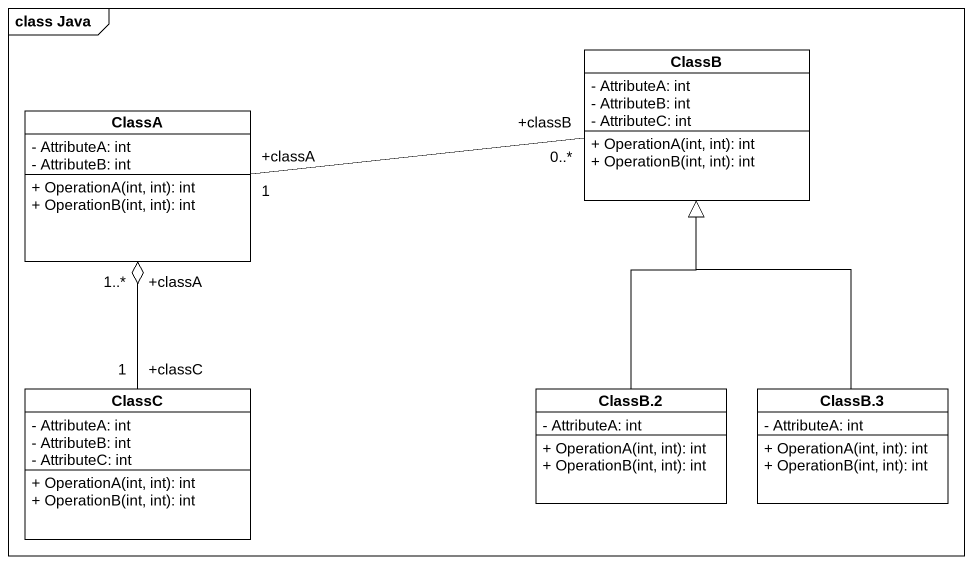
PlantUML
@startuml
mainframe class Java
hide circle
hide empty members
skinparam classAttributeIconSize 0
class ClassB {
  - AttributeA: int
  - AttributeB: int
  - AttributeC: int
  + OperationA(int, int): int
  + OperationB(int, int): int
}
class ClassA {
  - AttributeA: int
  - AttributeB: int
  + OperationA(int, int): int
  + OperationB(int, int): int
}
class ClassC {
  - AttributeA: int
  - AttributeB: int
  - AttributeC: int
  + OperationA(int, int): int
  + OperationB(int, int): int
}
class "ClassB.2" as ClassB_2 {
  - AttributeA: int
  + OperationA(int, int): int
  + OperationB(int, int): int
}
class "ClassB.3" as ClassB_3 {
  - AttributeA: int
  + OperationA(int, int): int
  + OperationB(int, int): int
}
ClassA "+classA\n1" -right- "+classB\n0..*" ClassB
ClassC "+classC\n1" -up-o "+classA\n1..*" ClassA
ClassB_2 -up-|> ClassB
ClassB_3 -up-|> ClassB
@enduml
